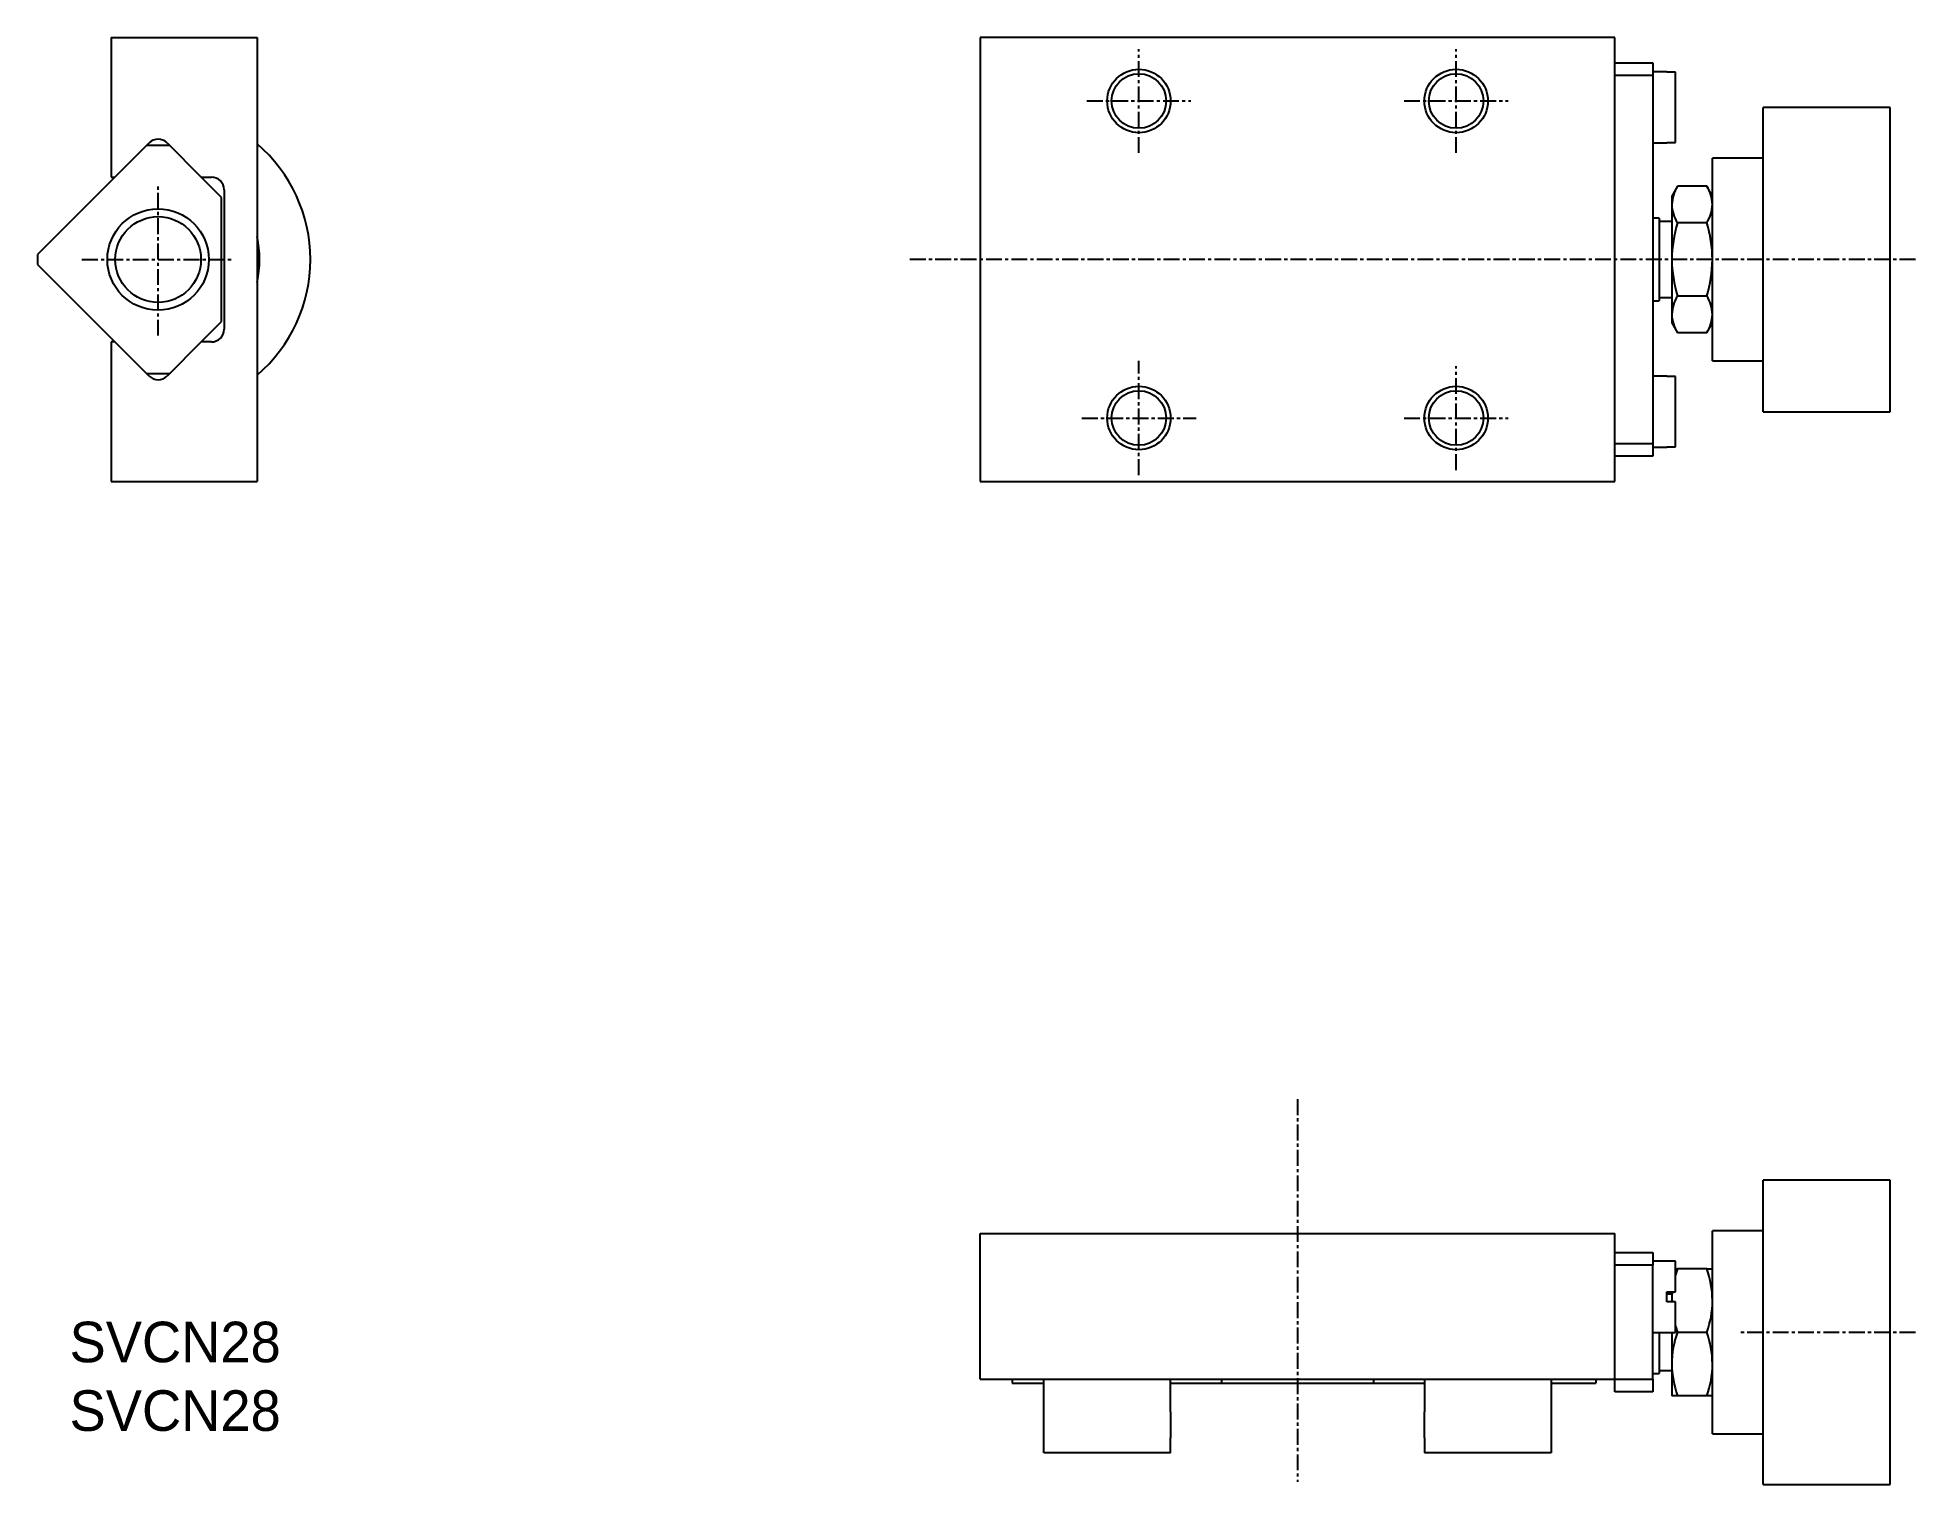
# Model space of a CAD drawing. Extents: x 7 to 155, y 6 to 120.
import ezdxf

# ---------------------------------------------------------------- set-up
doc = ezdxf.new("R2010")
doc.units = 0
doc.linetypes.add('CENTER', pattern=[2, 1.25, -0.25, 0.25, -0.25])
doc.layers.get('0').update_dxf_attribs({"linetype": 'CONTINUOUS'})
doc.layers.add('CENTER', color=1, linetype='CENTER')

msp = doc.modelspace()

# ---------------------------------------------------------------- linework, layer by layer
at = {"color": 7, "linetype": 'CONTINUOUS'}
for p, q in [((13.28, 119.87), (24.78, 119.87)), ((13.28, 119.87), (13.28, 108.87)), ((24.78, 119.87), (24.78, 84.87)), ((131.78, 119.87), (81.78, 119.87)), ((81.78, 119.87), (81.78, 84.87)), ((131.78, 84.87), (131.78, 119.87)), ((131.78, 117.87), (134.78, 117.87)), ((134.78, 117.87), (134.78, 116.87)), ((135.88, 117.17), (134.78, 117.17)), ((135.88, 117.15), (135.88, 117.17)), ((136.58, 117.15), (135.88, 117.15)), ((136.58, 111.6), (136.58, 117.15)), ((134.78, 116.87), (131.78, 116.87)), ((134.78, 116.87), (134.78, 87.87)), ((143.48, 90.37), (143.48, 114.37)), ((153.48, 114.37), (143.48, 114.37)), ((153.48, 90.37), (153.48, 114.37)), ((13.58, 108.87), (16.27, 111.57)), ((17.88, 111.37), (16.08, 111.37)), ((17.69, 111.57), (20.38, 108.87)), ((134.78, 111.57), (135.88, 111.57)), ((135.88, 111.6), (136.58, 111.6)), ((135.88, 111.57), (135.88, 111.6)), ((139.48, 94.37), (139.48, 110.37)), ((143.48, 110.37), (139.48, 110.37)), ((13.58, 108.87), (7.48, 102.77)), ((13.28, 108.87), (13.58, 108.87)), ((21.98, 107.27), (20.38, 108.87)), ((20.38, 108.87), (21.18, 108.87)), ((136.73, 108.15), (136.28, 107.37)), ((139.03, 108.15), (136.73, 108.15)), ((139.48, 107.37), (139.03, 108.15)), ((21.98, 97.47), (21.98, 107.27)), ((22.18, 107.87), (22.18, 96.87)), ((136.28, 107.37), (136.28, 106.7)), ((136.28, 106.7), (136.28, 102.37)), ((135.28, 105.62), (134.78, 105.62)), ((135.28, 105.62), (135.28, 102.37)), ((136.28, 105.37), (135.28, 105.37)), ((139.03, 105.26), (136.73, 105.26)), ((7.48, 102.77), (7.48, 101.97)), ((135.28, 102.37), (135.28, 99.12)), ((136.28, 102.37), (136.28, 98.04)), ((7.48, 101.97), (13.58, 95.87)), ((135.28, 99.37), (136.28, 99.37)), ((139.03, 99.49), (136.73, 99.49)), ((134.78, 99.12), (135.28, 99.12)), ((136.28, 98.04), (136.28, 97.37)), ((20.38, 95.87), (21.98, 97.47)), ((136.28, 97.37), (136.73, 96.6)), ((139.03, 96.6), (136.73, 96.6)), ((139.03, 96.6), (139.48, 97.37)), ((13.28, 95.87), (13.28, 84.87)), ((13.58, 95.87), (13.28, 95.87)), ((16.27, 93.18), (13.58, 95.87)), ((20.38, 95.87), (17.69, 93.18)), ((21.18, 95.87), (20.38, 95.87)), ((16.08, 93.37), (17.88, 93.37)), ((139.48, 94.37), (143.48, 94.37)), ((135.88, 93.17), (134.78, 93.17)), ((135.88, 93.15), (135.88, 93.17)), ((136.58, 93.15), (135.88, 93.15)), ((136.58, 87.6), (136.58, 93.15)), ((143.48, 90.37), (153.48, 90.37)), ((131.78, 87.87), (134.78, 87.87)), ((134.78, 87.87), (134.78, 86.87)), ((134.78, 87.57), (135.88, 87.57)), ((135.88, 87.6), (136.58, 87.6)), ((135.88, 87.57), (135.88, 87.6)), ((134.78, 86.87), (131.78, 86.87)), ((13.28, 84.87), (24.78, 84.87)), ((81.78, 84.87), (131.78, 84.87)), ((153.48, 29.77), (143.48, 29.77)), ((143.48, 5.77), (143.48, 29.77)), ((153.48, 5.77), (153.48, 29.77)), ((81.78, 25.57), (131.78, 25.57)), ((81.78, 14.07), (81.78, 25.57)), ((107.83, 25.57), (129.68, 25.57)), ((107.83, 25.57), (120.68, 25.57)), ((131.78, 14.07), (131.78, 25.57)), ((143.48, 25.77), (139.48, 25.77)), ((139.48, 9.77), (139.48, 25.77)), ((131.78, 24.07), (134.78, 24.07)), ((134.78, 24.07), (134.78, 23.07)), ((134.78, 23.07), (131.78, 23.07)), ((136.58, 23.37), (134.78, 23.37)), ((134.78, 14.07), (134.78, 23.07)), ((136.58, 20.97), (136.58, 23.37)), ((136.58, 22.77), (136.73, 22.77)), ((136.63, 22.47), (136.58, 22.29)), ((136.73, 22.77), (136.63, 22.47)), ((139.03, 22.77), (136.73, 22.77)), ((139.03, 22.77), (139.48, 22.77)), ((135.88, 20.17), (135.88, 20.97)), ((135.88, 20.97), (136.58, 20.97)), ((136.28, 20.77), (135.88, 20.77)), ((136.28, 20.97), (136.28, 20.27)), ((136.31, 20.92), (136.29, 20.6)), ((136.32, 20.97), (136.31, 20.92)), ((136.58, 20.17), (135.88, 20.17)), ((136.29, 20.6), (136.28, 20.27)), ((136.28, 20.27), (136.28, 20.17)), ((136.28, 20.27), (136.28, 20.17)), ((136.58, 17.77), (136.58, 20.17)), ((134.78, 17.77), (136.58, 17.77)), ((135.28, 17.77), (135.28, 14.52)), ((136.28, 17.77), (136.28, 15.27)), ((136.58, 18.26), (136.73, 17.77)), ((139.03, 17.77), (136.73, 17.77)), ((136.28, 15.27), (136.28, 12.77)), ((81.78, 14.07), (131.78, 14.07)), ((84.28, 14.07), (84.28, 13.77)), ((84.28, 13.77), (86.78, 13.77)), ((86.78, 8.27), (86.78, 14.07)), ((96.78, 11.51), (96.78, 14.07)), ((96.78, 13.77), (100.78, 13.77)), ((100.78, 14.07), (100.78, 13.77)), ((100.78, 14.07), (100.78, 13.77)), ((100.78, 13.77), (112.78, 13.77)), ((112.78, 14.07), (112.78, 13.77)), ((112.78, 14.07), (112.78, 13.77)), ((112.78, 13.77), (116.78, 13.77)), ((116.78, 14.07), (116.78, 11.51)), ((126.78, 14.07), (126.78, 8.27)), ((126.78, 13.77), (130.28, 13.77)), ((130.28, 14.07), (130.28, 13.77)), ((131.78, 14.07), (134.78, 14.07)), ((131.78, 13.07), (131.78, 14.07)), ((134.78, 14.52), (135.28, 14.52)), ((134.78, 14.07), (134.78, 13.07)), ((135.28, 14.77), (136.28, 14.77)), ((134.78, 13.07), (131.78, 13.07)), ((136.73, 12.77), (136.28, 12.77)), ((139.03, 12.77), (136.73, 12.77)), ((139.48, 12.77), (139.03, 12.77)), ((96.78, 11.51), (96.78, 9.44)), ((116.78, 9.44), (116.78, 11.51)), ((96.78, 8.27), (96.78, 9.44)), ((116.78, 9.44), (116.78, 8.27)), ((139.48, 9.77), (143.48, 9.77)), ((96.78, 8.27), (86.78, 8.27)), ((126.78, 8.27), (116.78, 8.27)), ((143.48, 5.77), (153.48, 5.77))]:
    msp.add_line(p, q, dxfattribs=at)
at = {"color": 3, "linetype": 'CONTINUOUS'}
for centre, radius in [((94.28, 114.87), 2.5), ((119.28, 114.87), 2.5), ((16.98, 102.37), 3.38), ((94.28, 89.87), 2.5), ((119.28, 89.87), 2.5)]:
    msp.add_circle(centre, radius, dxfattribs=at)
at = {"color": 7, "linetype": 'CONTINUOUS'}
for centre, radius in [((94.28, 114.87), 2.15), ((119.28, 114.87), 2.15), ((16.98, 102.37), 4), ((94.28, 89.87), 2.15), ((119.28, 89.87), 2.15)]:
    msp.add_circle(centre, radius, dxfattribs=at)
for centre, radius, start, end in [((16.98, 110.86), 1, 45, 135), ((16.98, 102.37), 12, 310.5416, 49.4584), ((21.18, 107.87), 1, 0, 90), ((139.17, 106.6), 2.89, 147.6436, 177.9722), ((136.67, 106.63), 2.81, 1.6143, 32.7699), ((139.09, 106.78), 2.81, 181.6143, 212.7699), ((136.59, 106.81), 2.89, 327.6436, 357.9722), ((146.51, 102.27), 10.23, 163.0011, 179.411), ((129.42, 102.3), 10.06, 0.443, 17.1449), ((16.98, 102.37), 8, 347.1614, 12.8386), ((146.38, 102.46), 10.1, 180.4759, 197.112), ((129.15, 102.49), 10.33, 343.0772, 359.3349), ((139.17, 97.94), 2.89, 147.6436, 177.9722), ((136.67, 97.96), 2.81, 1.6143, 32.7699), ((139.09, 98.12), 2.81, 181.6143, 212.7699), ((136.59, 98.15), 2.89, 327.6436, 357.9722), ((21.18, 96.87), 1, 270, 0), ((16.98, 93.89), 1, 225, 315), ((131.78, 20.19), 7.7, 0.6328, 19.6234), ((131.65, 20.38), 7.84, 340.5451, 359.1987), ((144.11, 15.16), 7.84, 160.5451, 179.1987), ((131.78, 15.19), 7.7, 0.6328, 19.6234), ((143.98, 15.36), 7.7, 180.6328, 199.6234), ((131.65, 15.38), 7.84, 340.5451, 359.1987)]:
    msp.add_arc(centre, radius, start, end, dxfattribs=at)
at = {"layer": 'CENTER', "color": 1, "linetype": 'CENTER'}
for p, q in [((94.28, 110.77), (94.28, 118.97)), ((119.28, 110.77), (119.28, 118.97)), ((90.18, 114.87), (98.38, 114.87)), ((115.18, 114.87), (123.38, 114.87)), ((16.98, 96.37), (16.98, 108.37)), ((10.98, 102.37), (22.98, 102.37)), ((155.48, 102.37), (76.06, 102.37)), ((94.28, 85.37), (94.28, 94.37)), ((119.28, 85.77), (119.28, 93.97)), ((89.78, 89.87), (98.78, 89.87)), ((115.18, 89.87), (123.38, 89.87)), ((106.78, 36.15), (106.78, 5.98)), ((155.48, 17.77), (141.48, 17.77))]:
    msp.add_line(p, q, dxfattribs=at)

# ---------------------------------------------------------------- texts
at = {"color": 7, "linetype": 'CONTINUOUS'}
for p in [(10, 15.41), (10, 10)]:
    msp.add_text('SVCN28', height=3.2, dxfattribs=at).set_placement(p)

doc.saveas('drawing.dxf')
